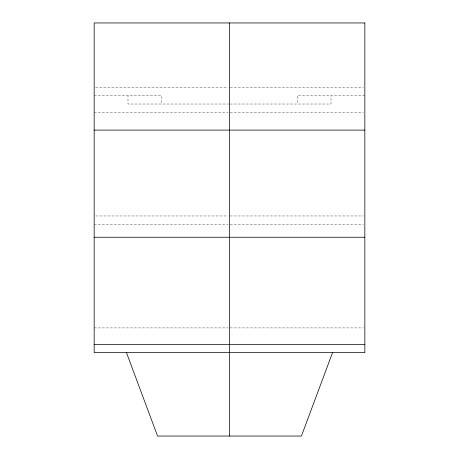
<?xml version="1.0" encoding="UTF-8"?>
<svg xmlns="http://www.w3.org/2000/svg" width="459" height="459" viewBox="0 0 459 459"><rect width="100%" height="100%" fill="white"/><g stroke="black" fill="none" stroke-linecap="round" stroke-linejoin="round"><path stroke-width="0.34" stroke-dasharray="2.29 1.72" d="M95.592 87.537L228.066 87.537M230.217 87.537L363.408 87.537M94.164 95.776L161.832 95.776L161.832 104.021M364.836 95.776L297.168 95.776L297.168 104.021M229.5 104.021L127.998 104.021L127.998 95.776M230.211 104.021L331.002 104.021L331.002 95.776M94.164 112.26L228.066 112.26M230.217 112.26L363.408 112.26M95.592 215.965L228.066 215.965M230.217 215.965L363.408 215.965M94.164 224.21L228.066 224.21M230.217 224.21L363.408 224.21M94.164 327.91L228.066 327.91M230.217 327.91L363.408 327.91"/><path stroke-width="0.69" d="M332.528 352.638L301.437 436.05L157.563 436.05L126.472 352.638M94.164 130.098L364.836 130.098M94.164 237.246L364.836 237.246M94.164 344.399L364.836 344.399M229.5 22.95L229.5 436.05M364.836 22.95L94.164 22.95L94.164 352.638L364.836 352.638L364.836 22.95"/></g></svg>
